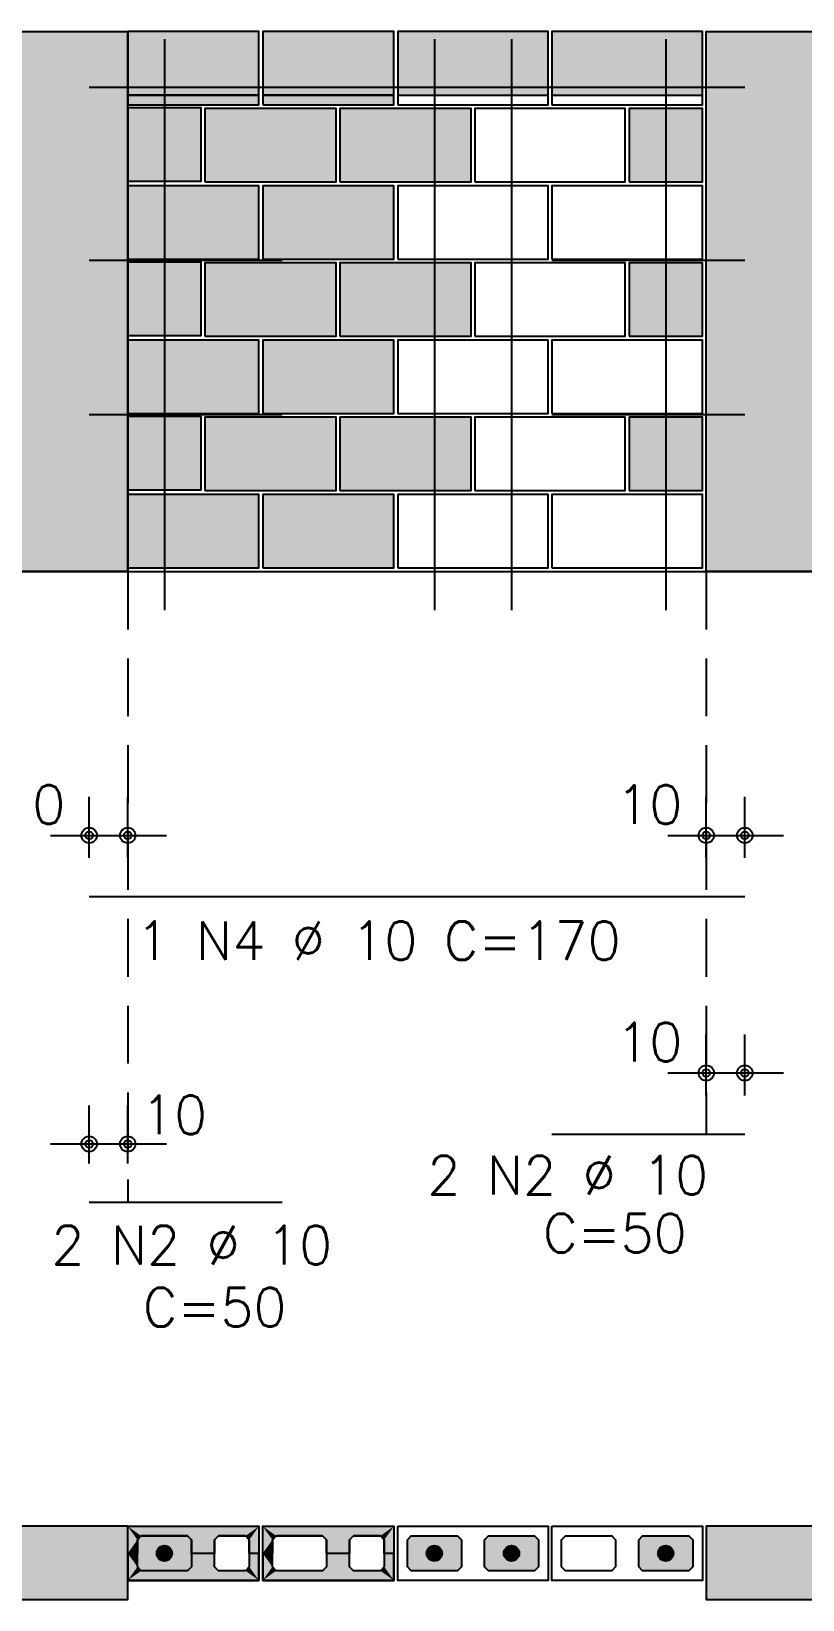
# Model space of a CAD drawing. Extents: x -1.9 to 86, y -1.5 to 61.
# Drawn here: x 18.08 to 22.08, y 45.49 to 53.61 of the extents above; entities that cross this region are included whole.
import ezdxf

# ---------------------------------------------------------------- set-up
doc = ezdxf.new("R2010")
doc.units = 0
doc.header["$MEASUREMENT"] = 0
doc.linetypes.add('ESTILO_TQS_0001', pattern=[0.45, 0.3, -0.15])
for name, color, linetype in [('PENA_01', 1, 'CONTINUOUS'), ('PENA_02', 2, 'CONTINUOUS'), ('PENA_03', 3, 'CONTINUOUS'), ('PENA_05', 5, 'CONTINUOUS'), ('PENA_09', 254, 'CONTINUOUS'), ('PENA_11', 252, 'CONTINUOUS'), ('PENA_21', 100, 'CONTINUOUS'), ('PENA_23', 50, 'CONTINUOUS')]:
    doc.layers.add(name, color=color, linetype=linetype)
doc.styles.get("Standard").update_dxf_attribs({"font": 'ROMANS.SHX'})

msp = doc.modelspace()

# ---------------------------------------------------------------- linework, layer by layer
at = {"layer": 'PENA_01', "linetype": 'Continuous'}
for p, q in [((18.5836, 53.2841), (19.2636, 53.2841)), ((19.2836, 53.2841), (19.9636, 53.2841)), ((19.9836, 53.2841), (20.7636, 53.2841)), ((20.7836, 53.2841), (21.5636, 53.2841)), ((18.3836, 49.3307), (18.3836, 49.6466)), ((18.5836, 49.3307), (18.5836, 49.6466)), ((21.5836, 49.3307), (21.5836, 49.6466)), ((21.7836, 49.3307), (21.7836, 49.6466)), ((18.1836, 49.4466), (18.7836, 49.4466)), ((21.3836, 49.4466), (21.9836, 49.4466)), ((21.5836, 48.0984), (21.5836, 48.4157)), ((21.7836, 48.0984), (21.7836, 48.4157)), ((21.3836, 48.2157), (21.9836, 48.2157)), ((18.3836, 47.7456), (18.3836, 48.0474)), ((18.5836, 47.7456), (18.5836, 48.0474)), ((18.1836, 47.8474), (18.7836, 47.8474))]:
    msp.add_line(p, q, dxfattribs=at)
at = {"layer": 'PENA_01', "linetype": 'ESTILO_TQS_0001'}
for p, q in [((18.5836, 50.8141), (18.5836, 47.5456)), ((21.5836, 50.8141), (21.5836, 47.8984))]:
    msp.add_line(p, q, dxfattribs=at)
at = {"layer": 'PENA_01', "linetype": 'Continuous'}
for points in [[(18.8936, 45.6357), (18.6536, 45.6357), (18.6336, 45.6557), (18.6336, 45.7957), (18.6536, 45.8157), (18.8936, 45.8157), (18.9136, 45.7957), (18.9136, 45.6557), (18.8936, 45.6357)], [(19.1936, 45.6357), (19.0536, 45.6357), (19.0336, 45.6557), (19.0336, 45.7957), (19.0536, 45.8157), (19.1936, 45.8157), (19.2136, 45.7957), (19.2136, 45.6557), (19.1936, 45.6357)], [(19.5936, 45.6357), (19.3536, 45.6357), (19.3336, 45.6557), (19.3336, 45.7957), (19.3536, 45.8157), (19.5936, 45.8157), (19.6136, 45.7957), (19.6136, 45.6557), (19.5936, 45.6357)], [(19.8936, 45.6357), (19.7536, 45.6357), (19.7336, 45.6557), (19.7336, 45.7957), (19.7536, 45.8157), (19.8936, 45.8157), (19.9136, 45.7957), (19.9136, 45.6557), (19.8936, 45.6357)], [(20.0336, 45.7957), (20.0536, 45.8157), (20.2936, 45.8157), (20.3136, 45.7957), (20.3136, 45.6557), (20.2936, 45.6357), (20.0536, 45.6357), (20.0336, 45.6557), (20.0336, 45.7957)], [(20.4336, 45.7957), (20.4536, 45.8157), (20.6936, 45.8157), (20.7136, 45.7957), (20.7136, 45.6557), (20.6936, 45.6357), (20.4536, 45.6357), (20.4336, 45.6557), (20.4336, 45.7957)], [(20.8336, 45.7957), (20.8536, 45.8157), (21.0936, 45.8157), (21.1136, 45.7957), (21.1136, 45.6557), (21.0936, 45.6357), (20.8536, 45.6357), (20.8336, 45.6557), (20.8336, 45.7957)], [(21.2336, 45.7957), (21.2536, 45.8157), (21.4936, 45.8157), (21.5136, 45.7957), (21.5136, 45.6557), (21.4936, 45.6357), (21.2536, 45.6357), (21.2336, 45.6557), (21.2336, 45.7957)]]:
    msp.add_lwpolyline(points, dxfattribs=at)
at = {"layer": 'PENA_02', "linetype": 'Continuous'}
for p, q in [((18.5836, 50.8141), (18.5836, 53.6141)), ((21.5836, 50.8141), (21.5836, 53.6141)), ((7.9836, 50.8141), (28.1636, 50.8141))]:
    msp.add_line(p, q, dxfattribs=at)
for points in [[(17.5836, 50.8141), (17.5836, 53.6141), (18.5836, 53.6141), (18.5836, 50.8141), (17.5836, 50.8141)], [(18.5836, 53.2341), (19.2636, 53.2341), (19.2636, 53.6141), (18.5836, 53.6141), (18.5836, 53.2341)], [(19.2836, 53.2341), (19.9636, 53.2341), (19.9636, 53.6141), (19.2836, 53.6141), (19.2836, 53.2341)], [(19.9836, 53.2341), (20.7636, 53.2341), (20.7636, 53.6141), (19.9836, 53.6141), (19.9836, 53.2341)], [(20.7836, 53.2341), (21.5636, 53.2341), (21.5636, 53.6141), (20.7836, 53.6141), (20.7836, 53.2341)], [(21.5836, 50.8141), (21.5836, 53.6141), (22.5836, 53.6141), (22.5836, 50.8141), (21.5836, 50.8141)], [(18.5836, 52.8378), (18.9636, 52.8378), (18.9636, 53.2178), (18.5836, 53.2178), (18.5836, 52.8378)], [(18.9836, 52.8341), (19.6636, 52.8341), (19.6636, 53.2141), (18.9836, 53.2141), (18.9836, 52.8341)], [(19.6836, 52.8341), (20.3636, 52.8341), (20.3636, 53.2141), (19.6836, 53.2141), (19.6836, 52.8341)], [(20.3836, 52.8341), (21.1636, 52.8341), (21.1636, 53.2141), (20.3836, 53.2141), (20.3836, 52.8341)], [(21.1836, 52.8341), (21.5636, 52.8341), (21.5636, 53.2141), (21.1836, 53.2141), (21.1836, 52.8341)], [(18.5836, 52.4341), (19.2636, 52.4341), (19.2636, 52.8141), (18.5836, 52.8141), (18.5836, 52.4341)], [(19.2836, 52.4341), (19.9636, 52.4341), (19.9636, 52.8141), (19.2836, 52.8141), (19.2836, 52.4341)], [(19.9836, 52.4341), (20.7636, 52.4341), (20.7636, 52.8141), (19.9836, 52.8141), (19.9836, 52.4341)], [(20.7836, 52.4341), (21.5636, 52.4341), (21.5636, 52.8141), (20.7836, 52.8141), (20.7836, 52.4341)], [(18.5836, 52.0378), (18.9636, 52.0378), (18.9636, 52.4178), (18.5836, 52.4178), (18.5836, 52.0378)], [(18.9836, 52.0341), (19.6636, 52.0341), (19.6636, 52.4141), (18.9836, 52.4141), (18.9836, 52.0341)], [(19.6836, 52.0341), (20.3636, 52.0341), (20.3636, 52.4141), (19.6836, 52.4141), (19.6836, 52.0341)], [(20.3836, 52.0341), (21.1636, 52.0341), (21.1636, 52.4141), (20.3836, 52.4141), (20.3836, 52.0341)], [(21.1836, 52.0341), (21.5636, 52.0341), (21.5636, 52.4141), (21.1836, 52.4141), (21.1836, 52.0341)], [(18.5836, 51.6341), (19.2636, 51.6341), (19.2636, 52.0141), (18.5836, 52.0141), (18.5836, 51.6341)], [(19.2836, 51.6341), (19.9636, 51.6341), (19.9636, 52.0141), (19.2836, 52.0141), (19.2836, 51.6341)], [(19.9836, 51.6341), (20.7636, 51.6341), (20.7636, 52.0141), (19.9836, 52.0141), (19.9836, 51.6341)], [(20.7836, 51.6341), (21.5636, 51.6341), (21.5636, 52.0141), (20.7836, 52.0141), (20.7836, 51.6341)], [(18.5836, 51.2378), (18.9636, 51.2378), (18.9636, 51.6178), (18.5836, 51.6178), (18.5836, 51.2378)], [(18.9836, 51.2341), (19.6636, 51.2341), (19.6636, 51.6141), (18.9836, 51.6141), (18.9836, 51.2341)], [(19.6836, 51.2341), (20.3636, 51.2341), (20.3636, 51.6141), (19.6836, 51.6141), (19.6836, 51.2341)], [(20.3836, 51.2341), (21.1636, 51.2341), (21.1636, 51.6141), (20.3836, 51.6141), (20.3836, 51.2341)], [(21.1836, 51.2341), (21.5636, 51.2341), (21.5636, 51.6141), (21.1836, 51.6141), (21.1836, 51.2341)], [(18.5836, 50.8341), (19.2636, 50.8341), (19.2636, 51.2141), (18.5836, 51.2141), (18.5836, 50.8341)], [(19.2836, 50.8341), (19.9636, 50.8341), (19.9636, 51.2141), (19.2836, 51.2141), (19.2836, 50.8341)], [(19.9836, 50.8341), (20.7636, 50.8341), (20.7636, 51.2141), (19.9836, 51.2141), (19.9836, 50.8341)], [(20.7836, 50.8341), (21.5636, 50.8341), (21.5636, 51.2141), (20.7836, 51.2141), (20.7836, 50.8341)], [(18.5836, 45.8657), (17.5836, 45.8657), (17.5836, 45.4857), (18.5836, 45.4857), (18.5836, 45.8657)], [(19.2636, 45.5857), (18.5836, 45.5857), (18.5836, 45.8657), (19.2636, 45.8657), (19.2636, 45.5857)], [(19.9636, 45.5857), (19.2836, 45.5857), (19.2836, 45.8657), (19.9636, 45.8657), (19.9636, 45.5857)], [(19.9836, 45.8657), (20.7636, 45.8657), (20.7636, 45.5857), (19.9836, 45.5857), (19.9836, 45.8657)], [(20.7836, 45.8657), (21.5636, 45.8657), (21.5636, 45.5857), (20.7836, 45.5857), (20.7836, 45.8657)], [(22.5836, 45.8657), (21.5836, 45.8657), (21.5836, 45.4857), (22.5836, 45.4857), (22.5836, 45.8657)]]:
    msp.add_lwpolyline(points, dxfattribs=at)
for centre, radius in [((18.3836, 49.4466), 0.04), ((18.3836, 49.4466), 0.02), ((18.5836, 49.4466), 0.04), ((18.5836, 49.4466), 0.02), ((21.5836, 49.4466), 0.04), ((21.5836, 49.4466), 0.02), ((21.7836, 49.4466), 0.04), ((21.7836, 49.4466), 0.02), ((21.5836, 48.2157), 0.04), ((21.5836, 48.2157), 0.02), ((21.7836, 48.2157), 0.04), ((21.7836, 48.2157), 0.02), ((18.3836, 47.8474), 0.04), ((18.5836, 47.8474), 0.04), ((18.3836, 47.8474), 0.02), ((18.5836, 47.8474), 0.02)]:
    msp.add_circle(centre, radius, dxfattribs=at)
at = {"layer": 'PENA_03', "linetype": 'Continuous'}
for p, q in [((18.3836, 49.1307), (18.3836, 49.1307)), ((18.5836, 49.1307), (18.5836, 49.1307)), ((21.5836, 49.1307), (21.5836, 49.1307)), ((21.7836, 49.1307), (21.7836, 49.1307)), ((21.5836, 47.8984), (21.5836, 47.8984)), ((21.7836, 47.8984), (21.7836, 47.8984)), ((18.3836, 47.5456), (18.3836, 47.5456)), ((18.5836, 47.5456), (18.5836, 47.5456))]:
    msp.add_line(p, q, dxfattribs=at)
for points in [[(18.9136, 45.6557), (18.8936, 45.6357), (18.6536, 45.6357), (18.6336, 45.6557), (18.6336, 45.7957), (18.6536, 45.8157), (18.8936, 45.8157), (18.9136, 45.7957), (18.9136, 45.6557)], [(20.3136, 45.6557), (20.2936, 45.6357), (20.0536, 45.6357), (20.0336, 45.6557), (20.0336, 45.7957), (20.0536, 45.8157), (20.2936, 45.8157), (20.3136, 45.7957), (20.3136, 45.6557)], [(20.7136, 45.6557), (20.6936, 45.6357), (20.4536, 45.6357), (20.4336, 45.6557), (20.4336, 45.7957), (20.4536, 45.8157), (20.6936, 45.8157), (20.7136, 45.7957), (20.7136, 45.6557)], [(21.5136, 45.6557), (21.4936, 45.6357), (21.2536, 45.6357), (21.2336, 45.6557), (21.2336, 45.7957), (21.2536, 45.8157), (21.4936, 45.8157), (21.5136, 45.7957), (21.5136, 45.6557)]]:
    msp.add_lwpolyline(points, dxfattribs=at)
for centre in [(18.7736, 45.7257), (20.1736, 45.7257), (20.5736, 45.7257), (21.3736, 45.7257)]:
    msp.add_circle(centre, 0.04, dxfattribs=at)
for points in [[(18.8136, 45.7257), (18.7805, 45.7651), (18.7536, 45.7604)], [(18.8136, 45.7257), (18.8042, 45.7514), (18.7805, 45.7651)], [(20.2136, 45.7257), (20.1805, 45.7651), (20.1536, 45.7604)], [(20.2136, 45.7257), (20.2042, 45.7514), (20.1805, 45.7651)], [(20.6136, 45.7257), (20.5805, 45.7651), (20.5536, 45.7604)], [(20.6136, 45.7257), (20.6042, 45.7514), (20.5805, 45.7651)], [(21.4136, 45.7257), (21.3805, 45.7651), (21.3536, 45.7604)], [(21.4136, 45.7257), (21.4042, 45.7514), (21.3805, 45.7651)], [(18.8136, 45.7257), (18.7536, 45.7604), (18.736, 45.7394)], [(18.8136, 45.7257), (18.736, 45.7394), (18.736, 45.7121)], [(18.8136, 45.7257), (18.736, 45.7121), (18.7536, 45.6911)], [(18.8136, 45.7257), (18.7536, 45.6911), (18.7805, 45.6863)], [(18.8136, 45.7257), (18.7805, 45.6863), (18.8042, 45.7)], [(18.8136, 45.7257), (18.8042, 45.7), (18.8136, 45.7257)], [(20.2136, 45.7257), (20.1536, 45.7604), (20.136, 45.7394)], [(20.2136, 45.7257), (20.136, 45.7394), (20.136, 45.7121)], [(20.2136, 45.7257), (20.136, 45.7121), (20.1536, 45.6911)], [(20.2136, 45.7257), (20.1536, 45.6911), (20.1805, 45.6863)], [(20.2136, 45.7257), (20.1805, 45.6863), (20.2042, 45.7)], [(20.2136, 45.7257), (20.2042, 45.7), (20.2136, 45.7257)], [(20.6136, 45.7257), (20.5536, 45.7604), (20.536, 45.7394)], [(20.6136, 45.7257), (20.536, 45.7394), (20.536, 45.7121)], [(20.6136, 45.7257), (20.536, 45.7121), (20.5536, 45.6911)], [(20.6136, 45.7257), (20.5536, 45.6911), (20.5805, 45.6863)], [(20.6136, 45.7257), (20.5805, 45.6863), (20.6042, 45.7)], [(20.6136, 45.7257), (20.6042, 45.7), (20.6136, 45.7257)], [(21.4136, 45.7257), (21.3536, 45.7604), (21.336, 45.7394)], [(21.4136, 45.7257), (21.336, 45.7394), (21.336, 45.7121)], [(21.4136, 45.7257), (21.336, 45.7121), (21.3536, 45.6911)], [(21.4136, 45.7257), (21.3536, 45.6911), (21.3805, 45.6863)], [(21.4136, 45.7257), (21.3805, 45.6863), (21.4042, 45.7)], [(21.4136, 45.7257), (21.4042, 45.7), (21.4136, 45.7257)]]:
    msp.add_solid(points, dxfattribs=at)
at = {"layer": 'PENA_05', "linetype": 'Continuous'}
for p, q in [((18.3836, 53.3241), (21.7836, 53.3241)), ((18.3836, 52.4278), (19.3836, 52.4278)), ((20.7836, 52.4278), (21.7836, 52.4278)), ((18.3836, 51.6278), (19.3836, 51.6278)), ((20.7836, 51.6278), (21.7836, 51.6278)), ((18.3836, 49.1307), (21.7836, 49.1307)), ((20.7836, 47.8984), (21.7836, 47.8984)), ((18.3836, 47.5456), (19.3836, 47.5456))]:
    msp.add_line(p, q, dxfattribs=at)
for points in [[(18.7736, 53.5741), (18.7736, 50.6141)], [(20.1736, 53.5741), (20.1736, 50.6141)], [(20.5736, 53.5741), (20.5736, 50.6141)], [(21.3736, 53.5741), (21.3736, 50.6141)]]:
    msp.add_lwpolyline(points, dxfattribs=at)
at = {"layer": 'PENA_09', "linetype": 'Continuous'}
for points in [[(18.5836, 53.2841), (19.2636, 53.2841), (19.2636, 53.6141), (18.5836, 53.6141), (18.5836, 53.2841)], [(19.2836, 53.2841), (19.9636, 53.2841), (19.9636, 53.6141), (19.2836, 53.6141), (19.2836, 53.2841)], [(19.9836, 53.2841), (20.7636, 53.2841), (20.7636, 53.6141), (19.9836, 53.6141), (19.9836, 53.2841)], [(20.7836, 53.2841), (21.5636, 53.2841), (21.5636, 53.6141), (20.7836, 53.6141), (20.7836, 53.2841)]]:
    msp.add_lwpolyline(points, dxfattribs=at)
for points in [[(18.5836, 53.2841), (19.2636, 53.2841), (19.2636, 53.6141)], [(18.5836, 53.2841), (19.2636, 53.6141), (18.5836, 53.6141)], [(18.5836, 53.2841), (18.5836, 53.6141), (18.5836, 53.2841)], [(19.2836, 53.2841), (19.9636, 53.2841), (19.9636, 53.6141)], [(19.2836, 53.2841), (19.9636, 53.6141), (19.2836, 53.6141)], [(19.2836, 53.2841), (19.2836, 53.6141), (19.2836, 53.2841)], [(19.9836, 53.2841), (20.7636, 53.2841), (20.7636, 53.6141)], [(19.9836, 53.2841), (20.7636, 53.6141), (19.9836, 53.6141)], [(19.9836, 53.2841), (19.9836, 53.6141), (19.9836, 53.2841)], [(20.7836, 53.2841), (21.5636, 53.2841), (21.5636, 53.6141)], [(20.7836, 53.2841), (21.5636, 53.6141), (20.7836, 53.6141)], [(20.7836, 53.2841), (20.7836, 53.6141), (20.7836, 53.2841)]]:
    msp.add_solid(points, dxfattribs=at)
at = {"layer": 'PENA_11', "linetype": 'Continuous'}
for points in [[(17.5836, 50.8141), (17.5836, 53.6141), (18.5836, 53.6141)], [(17.5836, 50.8141), (18.5836, 53.6141), (18.5836, 50.8141)], [(21.5836, 50.8141), (21.5836, 53.6141), (22.5836, 53.6141)], [(21.5836, 50.8141), (22.5836, 53.6141), (22.5836, 50.8141)], [(17.5836, 50.8141), (18.5836, 50.8141), (17.5836, 50.8141)], [(21.5836, 50.8141), (22.5836, 50.8141), (21.5836, 50.8141)], [(18.5836, 45.8657), (17.5836, 45.8657), (17.5836, 45.4857)], [(18.5836, 45.8657), (17.5836, 45.4857), (18.5836, 45.4857)], [(18.5836, 45.8657), (18.5836, 45.4857), (18.5836, 45.8657)], [(22.5836, 45.8657), (21.5836, 45.8657), (21.5836, 45.4857)], [(22.5836, 45.8657), (21.5836, 45.4857), (22.5836, 45.4857)], [(18.9136, 45.6557), (18.6336, 45.7957), (18.6536, 45.8157)], [(18.9136, 45.6557), (18.6336, 45.6557), (18.6336, 45.7957)], [(18.9136, 45.6557), (18.6536, 45.8157), (18.8936, 45.8157)], [(18.9136, 45.6557), (18.8936, 45.8157), (18.9136, 45.7957)], [(18.9136, 45.6557), (18.9136, 45.7957), (18.9136, 45.6557)], [(20.3136, 45.6557), (20.0336, 45.7957), (20.0536, 45.8157)], [(20.3136, 45.6557), (20.0336, 45.6557), (20.0336, 45.7957)], [(20.3136, 45.6557), (20.0536, 45.8157), (20.2936, 45.8157)], [(20.3136, 45.6557), (20.2936, 45.8157), (20.3136, 45.7957)], [(20.3136, 45.6557), (20.3136, 45.7957), (20.3136, 45.6557)], [(20.7136, 45.6557), (20.4336, 45.7957), (20.4536, 45.8157)], [(20.7136, 45.6557), (20.4336, 45.6557), (20.4336, 45.7957)], [(20.7136, 45.6557), (20.4536, 45.8157), (20.6936, 45.8157)], [(20.7136, 45.6557), (20.6936, 45.8157), (20.7136, 45.7957)], [(20.7136, 45.6557), (20.7136, 45.7957), (20.7136, 45.6557)], [(21.5136, 45.6557), (21.2336, 45.7957), (21.2536, 45.8157)], [(21.5136, 45.6557), (21.2336, 45.6557), (21.2336, 45.7957)], [(21.5136, 45.6557), (21.2536, 45.8157), (21.4936, 45.8157)], [(21.5136, 45.6557), (21.4936, 45.8157), (21.5136, 45.7957)], [(21.5136, 45.6557), (21.5136, 45.7957), (21.5136, 45.6557)], [(18.9136, 45.6557), (18.6536, 45.6357), (18.6336, 45.6557)], [(18.9136, 45.6557), (18.8936, 45.6357), (18.6536, 45.6357)], [(20.3136, 45.6557), (20.0536, 45.6357), (20.0336, 45.6557)], [(20.3136, 45.6557), (20.2936, 45.6357), (20.0536, 45.6357)], [(20.7136, 45.6557), (20.4536, 45.6357), (20.4336, 45.6557)], [(20.7136, 45.6557), (20.6936, 45.6357), (20.4536, 45.6357)], [(21.5136, 45.6557), (21.2536, 45.6357), (21.2336, 45.6557)], [(21.5136, 45.6557), (21.4936, 45.6357), (21.2536, 45.6357)]]:
    msp.add_solid(points, dxfattribs=at)
at = {"layer": 'PENA_21', "linetype": 'Continuous'}
for points in [[(18.5836, 53.2341), (19.2636, 53.2341), (19.2636, 53.2841), (18.5836, 53.2841), (18.5836, 53.2341)], [(19.2836, 53.2341), (19.9636, 53.2341), (19.9636, 53.2841), (19.2836, 53.2841), (19.2836, 53.2341)], [(18.9836, 52.8341), (19.6636, 52.8341), (19.6636, 53.2141), (18.9836, 53.2141), (18.9836, 52.8341)], [(19.6836, 52.8341), (20.3636, 52.8341), (20.3636, 53.2141), (19.6836, 53.2141), (19.6836, 52.8341)], [(18.5836, 52.4341), (19.2636, 52.4341), (19.2636, 52.8141), (18.5836, 52.8141), (18.5836, 52.4341)], [(19.2836, 52.4341), (19.9636, 52.4341), (19.9636, 52.8141), (19.2836, 52.8141), (19.2836, 52.4341)], [(18.9836, 52.0341), (19.6636, 52.0341), (19.6636, 52.4141), (18.9836, 52.4141), (18.9836, 52.0341)], [(19.6836, 52.0341), (20.3636, 52.0341), (20.3636, 52.4141), (19.6836, 52.4141), (19.6836, 52.0341)], [(18.5836, 51.6341), (19.2636, 51.6341), (19.2636, 52.0141), (18.5836, 52.0141), (18.5836, 51.6341)], [(19.2836, 51.6341), (19.9636, 51.6341), (19.9636, 52.0141), (19.2836, 52.0141), (19.2836, 51.6341)], [(18.9836, 51.2341), (19.6636, 51.2341), (19.6636, 51.6141), (18.9836, 51.6141), (18.9836, 51.2341)], [(19.6836, 51.2341), (20.3636, 51.2341), (20.3636, 51.6141), (19.6836, 51.6141), (19.6836, 51.2341)], [(18.5836, 50.8341), (19.2636, 50.8341), (19.2636, 51.2141), (18.5836, 51.2141), (18.5836, 50.8341)], [(19.2836, 50.8341), (19.9636, 50.8341), (19.9636, 51.2141), (19.2836, 51.2141), (19.2836, 50.8341)], [(19.2636, 45.7257), (19.2136, 45.7257), (19.2136, 45.7957), (19.1936, 45.8157), (19.0536, 45.8157), (19.0336, 45.7957), (19.0336, 45.7257), (18.9136, 45.7257), (18.9136, 45.7957), (18.8936, 45.8157), (18.6536, 45.8157), (18.6336, 45.7957), (18.6336, 45.7257), (18.5836, 45.7257), (18.5836, 45.8657), (19.2636, 45.8657), (19.2636, 45.7257)], [(19.9636, 45.7257), (19.9136, 45.7257), (19.9136, 45.7957), (19.8936, 45.8157), (19.7536, 45.8157), (19.7336, 45.7957), (19.7336, 45.7257), (19.6136, 45.7257), (19.6136, 45.7957), (19.5936, 45.8157), (19.3536, 45.8157), (19.3336, 45.7957), (19.3336, 45.7257), (19.2836, 45.7257), (19.2836, 45.8657), (19.9636, 45.8657), (19.9636, 45.7257)], [(19.2636, 45.7257), (19.2136, 45.7257), (19.2136, 45.6557), (19.1936, 45.6357), (19.0536, 45.6357), (19.0336, 45.6557), (19.0336, 45.7257), (18.9136, 45.7257), (18.9136, 45.6557), (18.8936, 45.6357), (18.6536, 45.6357), (18.6336, 45.6557), (18.6336, 45.7257), (18.5836, 45.7257), (18.5836, 45.5857), (19.2636, 45.5857), (19.2636, 45.7257)], [(19.9636, 45.7257), (19.9136, 45.7257), (19.9136, 45.6557), (19.8936, 45.6357), (19.7536, 45.6357), (19.7336, 45.6557), (19.7336, 45.7257), (19.6136, 45.7257), (19.6136, 45.6557), (19.5936, 45.6357), (19.3536, 45.6357), (19.3336, 45.6557), (19.3336, 45.7257), (19.2836, 45.7257), (19.2836, 45.5857), (19.9636, 45.5857), (19.9636, 45.7257)]]:
    msp.add_lwpolyline(points, dxfattribs=at)
for points in [[(18.5836, 53.2341), (19.2636, 53.2341), (19.2636, 53.2841)], [(18.5836, 53.2341), (19.2636, 53.2841), (18.5836, 53.2841)], [(18.5836, 53.2341), (18.5836, 53.2841), (18.5836, 53.2341)], [(19.2836, 53.2341), (19.9636, 53.2341), (19.9636, 53.2841)], [(19.2836, 53.2341), (19.9636, 53.2841), (19.2836, 53.2841)], [(19.2836, 53.2341), (19.2836, 53.2841), (19.2836, 53.2341)], [(18.9836, 52.8341), (19.6636, 52.8341), (19.6636, 53.2141)], [(18.9836, 52.8341), (19.6636, 53.2141), (18.9836, 53.2141)], [(18.9836, 52.8341), (18.9836, 53.2141), (18.9836, 52.8341)], [(19.6836, 52.8341), (20.3636, 52.8341), (20.3636, 53.2141)], [(19.6836, 52.8341), (20.3636, 53.2141), (19.6836, 53.2141)], [(19.6836, 52.8341), (19.6836, 53.2141), (19.6836, 52.8341)], [(18.5836, 52.4341), (19.2636, 52.4341), (19.2636, 52.8141)], [(18.5836, 52.4341), (19.2636, 52.8141), (18.5836, 52.8141)], [(18.5836, 52.4341), (18.5836, 52.8141), (18.5836, 52.4341)], [(19.2836, 52.4341), (19.9636, 52.4341), (19.9636, 52.8141)], [(19.2836, 52.4341), (19.9636, 52.8141), (19.2836, 52.8141)], [(19.2836, 52.4341), (19.2836, 52.8141), (19.2836, 52.4341)], [(18.9836, 52.0341), (19.6636, 52.0341), (19.6636, 52.4141)], [(18.9836, 52.0341), (19.6636, 52.4141), (18.9836, 52.4141)], [(18.9836, 52.0341), (18.9836, 52.4141), (18.9836, 52.0341)], [(19.6836, 52.0341), (20.3636, 52.0341), (20.3636, 52.4141)], [(19.6836, 52.0341), (20.3636, 52.4141), (19.6836, 52.4141)], [(19.6836, 52.0341), (19.6836, 52.4141), (19.6836, 52.0341)], [(18.5836, 51.6341), (19.2636, 51.6341), (19.2636, 52.0141)], [(18.5836, 51.6341), (19.2636, 52.0141), (18.5836, 52.0141)], [(18.5836, 51.6341), (18.5836, 52.0141), (18.5836, 51.6341)], [(19.2836, 51.6341), (19.9636, 51.6341), (19.9636, 52.0141)], [(19.2836, 51.6341), (19.9636, 52.0141), (19.2836, 52.0141)], [(19.2836, 51.6341), (19.2836, 52.0141), (19.2836, 51.6341)], [(18.9836, 51.2341), (19.6636, 51.2341), (19.6636, 51.6141)], [(18.9836, 51.2341), (19.6636, 51.6141), (18.9836, 51.6141)], [(18.9836, 51.2341), (18.9836, 51.6141), (18.9836, 51.2341)], [(19.6836, 51.2341), (20.3636, 51.2341), (20.3636, 51.6141)], [(19.6836, 51.2341), (20.3636, 51.6141), (19.6836, 51.6141)], [(19.6836, 51.2341), (19.6836, 51.6141), (19.6836, 51.2341)], [(18.5836, 50.8341), (19.2636, 50.8341), (19.2636, 51.2141)], [(18.5836, 50.8341), (19.2636, 51.2141), (18.5836, 51.2141)], [(18.5836, 50.8341), (18.5836, 51.2141), (18.5836, 50.8341)], [(19.2836, 50.8341), (19.9636, 50.8341), (19.9636, 51.2141)], [(19.2836, 50.8341), (19.9636, 51.2141), (19.2836, 51.2141)], [(19.2836, 50.8341), (19.2836, 51.2141), (19.2836, 50.8341)], [(19.2636, 45.8657), (18.6536, 45.8157), (18.5836, 45.8657)], [(18.6536, 45.8157), (18.6336, 45.7957), (18.5836, 45.8657)], [(18.5836, 45.8657), (18.6336, 45.7957), (18.5836, 45.7257)], [(18.8936, 45.8157), (18.6536, 45.8157), (19.2636, 45.8657)], [(18.9136, 45.7957), (18.8936, 45.8157), (19.2636, 45.8657)], [(19.2636, 45.8657), (19.0536, 45.8157), (18.9136, 45.7957)], [(19.2636, 45.8657), (19.1936, 45.8157), (19.0536, 45.8157)], [(19.2636, 45.8657), (19.2136, 45.7957), (19.1936, 45.8157)], [(19.2636, 45.8657), (19.2636, 45.7257), (19.2136, 45.7257)], [(19.2636, 45.8657), (19.2136, 45.7257), (19.2136, 45.7957)], [(19.9636, 45.8657), (19.3536, 45.8157), (19.2836, 45.8657)], [(19.3536, 45.8157), (19.3336, 45.7957), (19.2836, 45.8657)], [(19.2836, 45.8657), (19.3336, 45.7957), (19.2836, 45.7257)], [(19.5936, 45.8157), (19.3536, 45.8157), (19.9636, 45.8657)], [(19.6136, 45.7957), (19.5936, 45.8157), (19.9636, 45.8657)], [(19.9636, 45.8657), (19.7536, 45.8157), (19.6136, 45.7957)], [(19.9636, 45.8657), (19.8936, 45.8157), (19.7536, 45.8157)], [(19.9636, 45.8657), (19.9136, 45.7957), (19.8936, 45.8157)], [(19.9636, 45.8657), (19.9636, 45.7257), (19.9136, 45.7257)], [(19.9636, 45.8657), (19.9136, 45.7257), (19.9136, 45.7957)], [(18.6336, 45.7957), (18.6336, 45.7257), (18.5836, 45.7257)], [(18.9136, 45.7257), (18.9136, 45.7957), (19.0536, 45.8157)], [(18.9136, 45.7257), (19.0536, 45.8157), (19.0336, 45.7957)], [(18.9136, 45.7257), (19.0336, 45.7957), (19.0336, 45.7257)], [(19.3336, 45.7957), (19.3336, 45.7257), (19.2836, 45.7257)], [(19.6136, 45.7257), (19.6136, 45.7957), (19.7536, 45.8157)], [(19.6136, 45.7257), (19.7536, 45.8157), (19.7336, 45.7957)], [(19.6136, 45.7257), (19.7336, 45.7957), (19.7336, 45.7257)], [(18.5836, 45.5857), (18.6336, 45.6557), (18.5836, 45.7257)], [(18.6336, 45.6557), (18.6336, 45.7257), (18.5836, 45.7257)], [(18.9136, 45.7257), (18.9136, 45.6557), (19.0536, 45.6357)], [(18.9136, 45.7257), (19.0536, 45.6357), (19.0336, 45.6557)], [(18.9136, 45.7257), (19.0336, 45.6557), (19.0336, 45.7257)], [(19.2636, 45.5857), (19.2636, 45.7257), (19.2136, 45.7257)], [(19.2636, 45.5857), (19.2136, 45.7257), (19.2136, 45.6557)], [(19.2836, 45.5857), (19.3336, 45.6557), (19.2836, 45.7257)], [(19.3336, 45.6557), (19.3336, 45.7257), (19.2836, 45.7257)], [(19.6136, 45.7257), (19.6136, 45.6557), (19.7536, 45.6357)], [(19.6136, 45.7257), (19.7536, 45.6357), (19.7336, 45.6557)], [(19.6136, 45.7257), (19.7336, 45.6557), (19.7336, 45.7257)], [(19.9636, 45.5857), (19.9636, 45.7257), (19.9136, 45.7257)], [(19.9636, 45.5857), (19.9136, 45.7257), (19.9136, 45.6557)], [(18.6536, 45.6357), (18.6336, 45.6557), (18.5836, 45.5857)], [(19.2636, 45.5857), (18.6536, 45.6357), (18.5836, 45.5857)], [(18.8936, 45.6357), (18.6536, 45.6357), (19.2636, 45.5857)], [(18.9136, 45.6557), (18.8936, 45.6357), (19.2636, 45.5857)], [(19.2636, 45.5857), (19.0536, 45.6357), (18.9136, 45.6557)], [(19.2636, 45.5857), (19.1936, 45.6357), (19.0536, 45.6357)], [(19.2636, 45.5857), (19.2136, 45.6557), (19.1936, 45.6357)], [(19.3536, 45.6357), (19.3336, 45.6557), (19.2836, 45.5857)], [(19.9636, 45.5857), (19.3536, 45.6357), (19.2836, 45.5857)], [(19.5936, 45.6357), (19.3536, 45.6357), (19.9636, 45.5857)], [(19.6136, 45.6557), (19.5936, 45.6357), (19.9636, 45.5857)], [(19.9636, 45.5857), (19.7536, 45.6357), (19.6136, 45.6557)], [(19.9636, 45.5857), (19.8936, 45.6357), (19.7536, 45.6357)], [(19.9636, 45.5857), (19.9136, 45.6557), (19.8936, 45.6357)]]:
    msp.add_solid(points, dxfattribs=at)
at = {"layer": 'PENA_23', "linetype": 'Continuous'}
for points in [[(18.5836, 52.8378), (18.9636, 52.8378), (18.9636, 53.2178), (18.5836, 53.2178), (18.5836, 52.8378)], [(21.1836, 52.8341), (21.5636, 52.8341), (21.5636, 53.2141), (21.1836, 53.2141), (21.1836, 52.8341)], [(18.5836, 52.0378), (18.9636, 52.0378), (18.9636, 52.4178), (18.5836, 52.4178), (18.5836, 52.0378)], [(21.1836, 52.0341), (21.5636, 52.0341), (21.5636, 52.4141), (21.1836, 52.4141), (21.1836, 52.0341)], [(18.5836, 51.2378), (18.9636, 51.2378), (18.9636, 51.6178), (18.5836, 51.6178), (18.5836, 51.2378)], [(21.1836, 51.2341), (21.5636, 51.2341), (21.5636, 51.6141), (21.1836, 51.6141), (21.1836, 51.2341)]]:
    msp.add_lwpolyline(points, dxfattribs=at)
for points in [[(18.5836, 52.8378), (18.9636, 52.8378), (18.9636, 53.2178)], [(18.5836, 52.8378), (18.9636, 53.2178), (18.5836, 53.2178)], [(18.5836, 52.8378), (18.5836, 53.2178), (18.5836, 52.8378)], [(21.1836, 52.8341), (21.5636, 52.8341), (21.5636, 53.2141)], [(21.1836, 52.8341), (21.5636, 53.2141), (21.1836, 53.2141)], [(21.1836, 52.8341), (21.1836, 53.2141), (21.1836, 52.8341)], [(18.5836, 52.0378), (18.9636, 52.0378), (18.9636, 52.4178)], [(18.5836, 52.0378), (18.9636, 52.4178), (18.5836, 52.4178)], [(18.5836, 52.0378), (18.5836, 52.4178), (18.5836, 52.0378)], [(21.1836, 52.0341), (21.5636, 52.0341), (21.5636, 52.4141)], [(21.1836, 52.0341), (21.5636, 52.4141), (21.1836, 52.4141)], [(21.1836, 52.0341), (21.1836, 52.4141), (21.1836, 52.0341)], [(18.5836, 51.2378), (18.9636, 51.2378), (18.9636, 51.6178)], [(18.5836, 51.2378), (18.9636, 51.6178), (18.5836, 51.6178)], [(18.5836, 51.2378), (18.5836, 51.6178), (18.5836, 51.2378)], [(21.1836, 51.2341), (21.5636, 51.2341), (21.5636, 51.6141)], [(21.1836, 51.2341), (21.5636, 51.6141), (21.1836, 51.6141)], [(21.1836, 51.2341), (21.1836, 51.6141), (21.1836, 51.2341)]]:
    msp.add_solid(points, dxfattribs=at)

# ---------------------------------------------------------------- texts
at = {"layer": 'PENA_03', "linetype": 'Continuous'}
for s, p in [('10', (17.9169, 49.5066)), ('10', (21.1169, 49.5066)), ('1 N4 %%c 10 C=170', (18.6284, 48.8013)), ('10', (21.1169, 48.2757)), ('10', (18.6527, 47.8982)), ('2 N2 %%c 10', (20.1368, 47.5852)), ('C=50', (20.7368, 47.2852)), ('2 N2 %%c 10', (18.1869, 47.2235)), ('C=50', (18.6613, 46.9011))]:
    msp.add_text(s, height=0.2, dxfattribs=at).set_placement(p)

doc.saveas('drawing.dxf')
